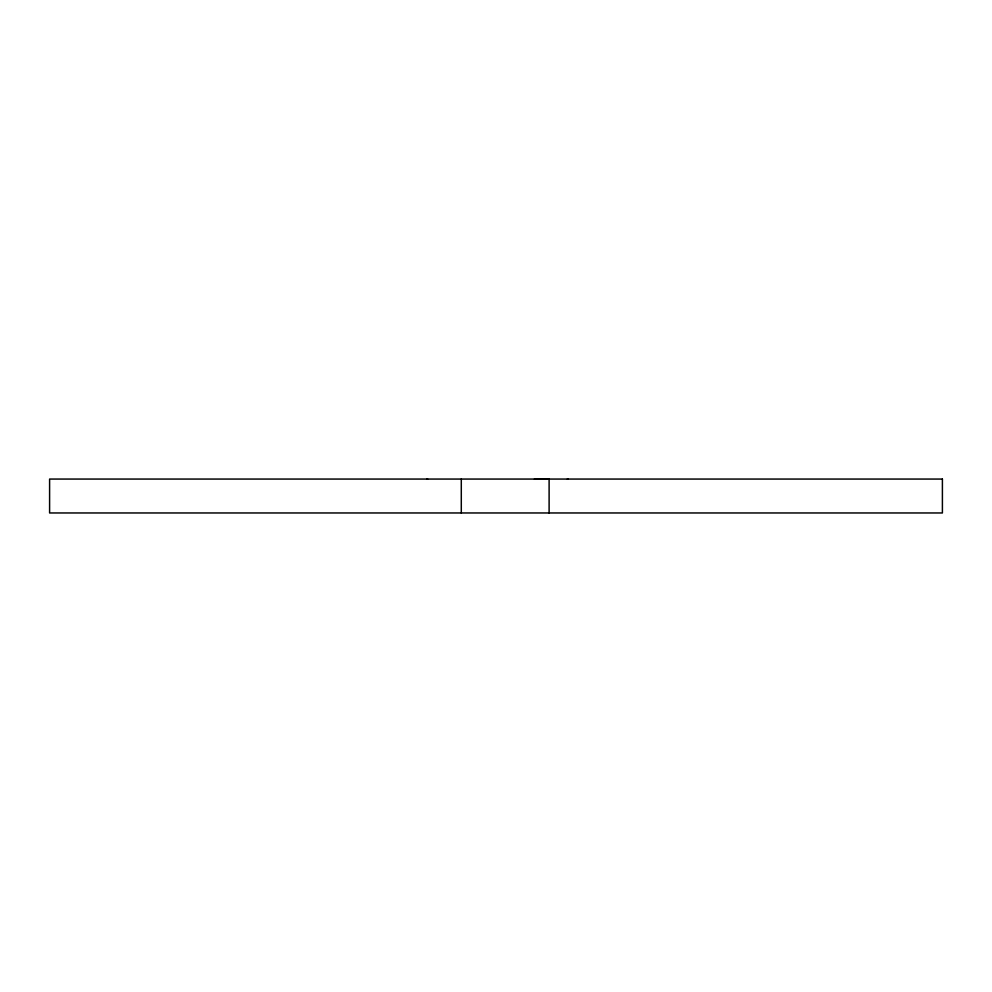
<?xml version="1.0" encoding="UTF-8"?>
<svg xmlns="http://www.w3.org/2000/svg" width="992" height="992" viewBox="0 0 992 992"><rect width="100%" height="100%" fill="white"/><g stroke="black" fill="none" stroke-linecap="round" stroke-linejoin="round"><path stroke-width="1.49" d="M568.007 479.062L567.35 479.037M534.415 479.062L547.708 479.037M426.957 479.062L427.651 479.062M549.109 479.062L549.109 512.963M461.292 479.062L461.292 512.963M942.4 479.062L49.6 479.062L49.6 512.963L942.4 512.963L942.4 479.062"/></g></svg>
